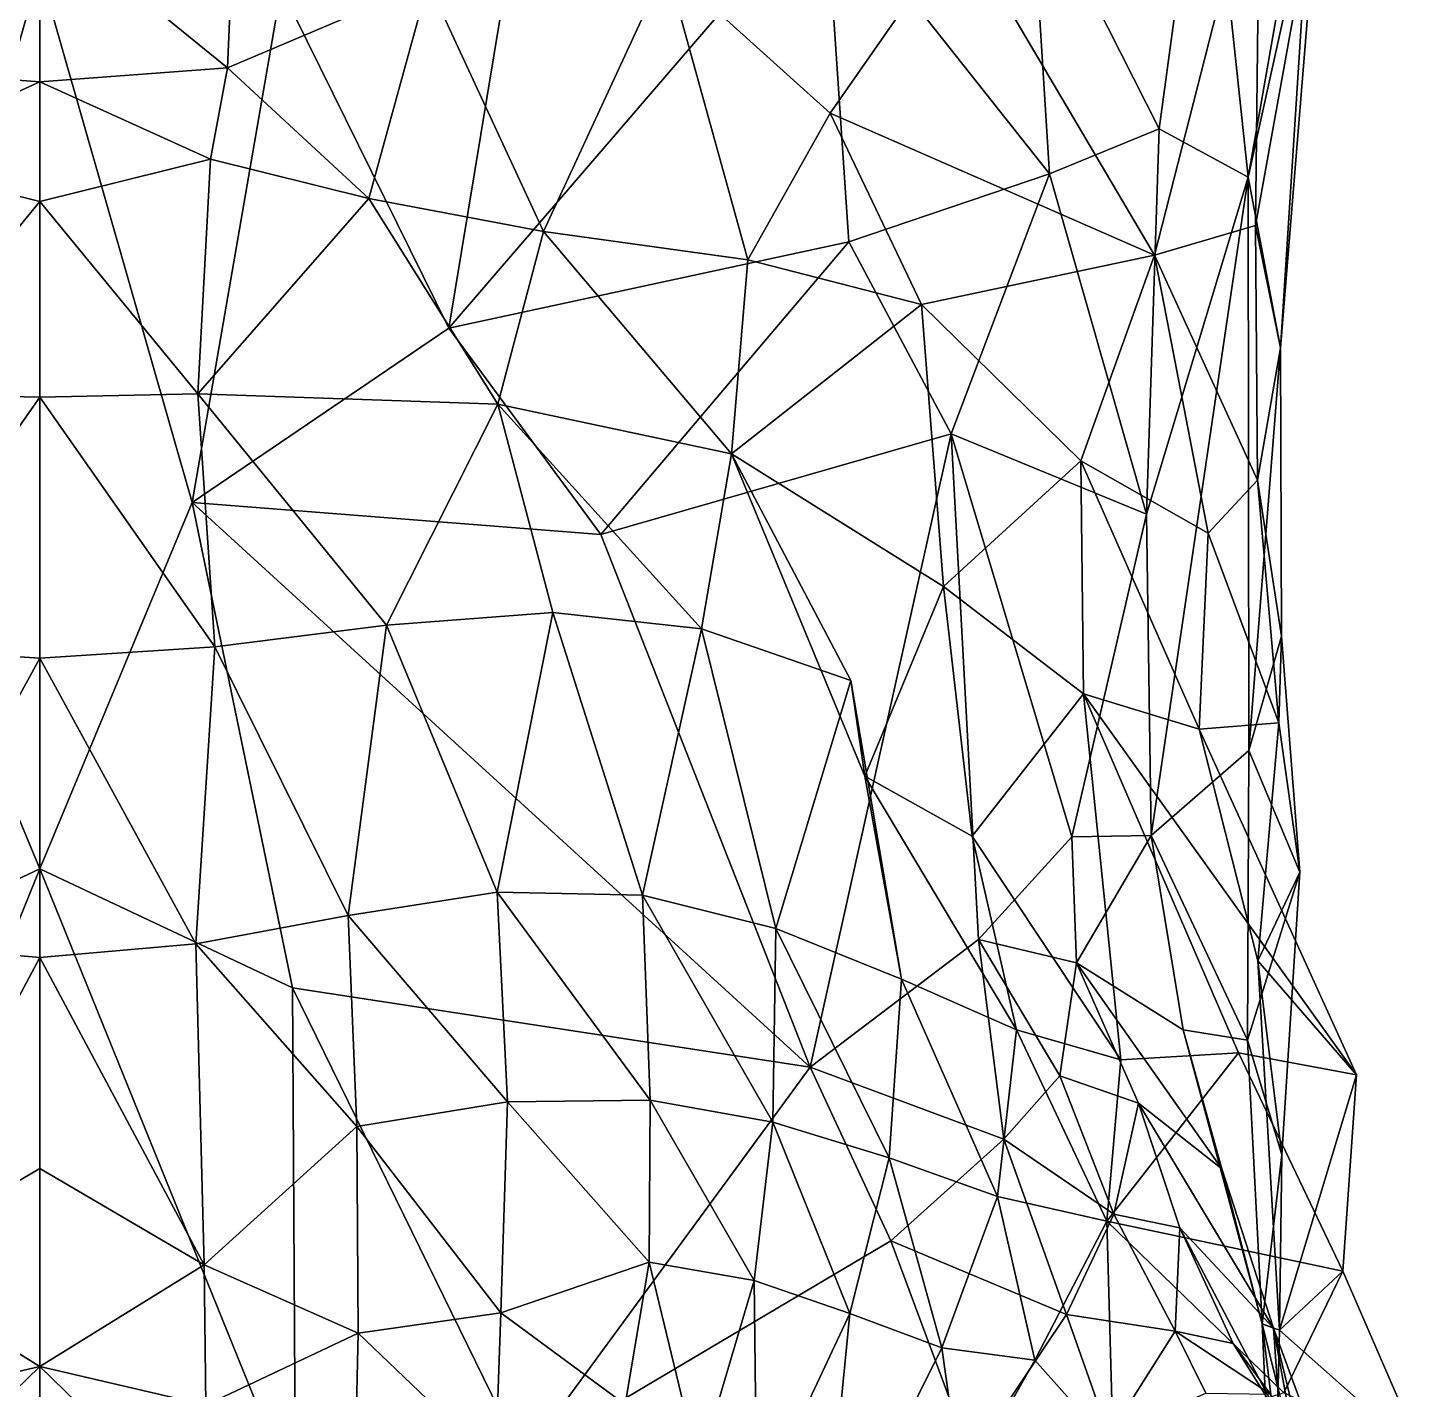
# Model space of a CAD drawing. Extents: x -0.38 to 0.38, y -1.36 to 1.52.
# Drawn here: x -0.0017 to 0.2015, y -0.9695 to -0.7713 of the extents above; entities that cross this region are included whole.
import ezdxf

# ---------------------------------------------------------------- set-up
doc = ezdxf.new("R2010")
doc.units = 0
doc.layers.add('SABTOOTH$LWO', color=1, linetype='CONTINUOUS')

msp = doc.modelspace()

# ---------------------------------------------------------------- linework, layer by layer
at = {"layer": 'SABTOOTH$LWO'}
for points in [[(0.17585, -0.79304, 1.37075), (0.19178, -0.70222, 1.33585), (0.16978, -0.73557, 1.3763)], [(0.19178, -0.70222, 1.33585), (0.17585, -0.79304, 1.37075), (0.18654, -0.74471, 1.32669)], [(0.16294, -0.78599, 1.39647), (0.16978, -0.73557, 1.3763), (0.14422, -0.74907, 1.41557)], [(0.16978, -0.73557, 1.3763), (0.16294, -0.78599, 1.39647), (0.17585, -0.79304, 1.37075)], [(0.17757, -0.74432, 1.26705), (0.16224, -0.8044, 1.26354), (0.13401, -0.7565, 1.18539)], [(0.17757, -0.74432, 1.26705), (0.17694, -0.80007, 1.30406), (0.16224, -0.8044, 1.26354)], [(0.18057, -0.81788, 1.35397), (0.18654, -0.74471, 1.32669), (0.17585, -0.79304, 1.37075)], [(0.17694, -0.80007, 1.30406), (0.17757, -0.74432, 1.26705), (0.18434, -0.75885, 1.3073)], [(0.18654, -0.74471, 1.32669), (0.18057, -0.81788, 1.35397), (0.18434, -0.75885, 1.3073)], [(0.14696, -0.79253, 1.41893), (0.14422, -0.74907, 1.41557), (0.11433, -0.75128, 1.44316)], [(0.14422, -0.74907, 1.41557), (0.14696, -0.79253, 1.41893), (0.16294, -0.78599, 1.39647)], [(0.05952, -0.81502, 1.47776), (0.11776, -0.80244, 1.4472), (0.11433, -0.75128, 1.44316)], [(0.06791, -0.76414, 1.46903), (0.05952, -0.81502, 1.47776), (0.11433, -0.75128, 1.44316)], [(0.11433, -0.75128, 1.44316), (0.11776, -0.80244, 1.4472), (0.14696, -0.79253, 1.41893)], [(-0.02828, -0.75443, 1.0138), (0, -0.75489, 1.01446), (-0.02733, -0.7771, 1.02513)], [(0, -0.77914, 1.02885), (-0.02733, -0.7771, 1.02513), (0, -0.75489, 1.01446)], [(0, -0.75489, 1.01446), (0.02828, -0.75443, 1.0138), (0.02733, -0.7771, 1.02513)], [(0.02733, -0.7771, 1.02513), (0, -0.77914, 1.02885), (0, -0.75489, 1.01446)], [(0.05654, -0.76467, 1.02824), (0.02733, -0.7771, 1.02513), (0.02828, -0.75443, 1.0138)], [(0.11504, -0.78371, 1.1449), (0.09123, -0.76222, 1.07225), (0.13401, -0.7565, 1.18539)], [(0.13401, -0.7565, 1.18539), (0.16224, -0.8044, 1.26354), (0.11504, -0.78371, 1.1449)], [(0.18434, -0.75885, 1.3073), (0.18057, -0.81788, 1.35397), (0.17694, -0.80007, 1.30406)], [(-0.02219, -0.84041, 1.49322), (0, -0.7629, 1.49219), (-0.03513, -0.76549, 1.4828)], [(0, -0.89377, 1.50269), (0, -0.7629, 1.49219), (-0.02219, -0.84041, 1.49322)], [(0, -0.7629, 1.49219), (0.02219, -0.84041, 1.49322), (0.03513, -0.76549, 1.4828)], [(0, -0.7629, 1.49219), (0, -0.89377, 1.50269), (0.02219, -0.84041, 1.49322)], [(0.05654, -0.76467, 1.02824), (0.09123, -0.76222, 1.07225), (0.07333, -0.80094, 1.06212)], [(0.10305, -0.80506, 1.1145), (0.07333, -0.80094, 1.06212), (0.09123, -0.76222, 1.07225)], [(0.09123, -0.76222, 1.07225), (0.11504, -0.78371, 1.1449), (0.10305, -0.80506, 1.1145)], [(0.02219, -0.84041, 1.49322), (0.05952, -0.81502, 1.47776), (0.03513, -0.76549, 1.4828)], [(0.02733, -0.7771, 1.02513), (0.05654, -0.76467, 1.02824), (0.04791, -0.79612, 1.03937)], [(0.03513, -0.76549, 1.4828), (0.05952, -0.81502, 1.47776), (0.06791, -0.76414, 1.46903)], [(0.07333, -0.80094, 1.06212), (0.04791, -0.79612, 1.03937), (0.05654, -0.76467, 1.02824)], [(-0.02733, -0.7771, 1.02513), (0, -0.77914, 1.02885), (-0.02483, -0.7904, 1.03409)], [(0, -0.77914, 1.02885), (0.02733, -0.7771, 1.02513), (0.02483, -0.7904, 1.03409)], [(0.04791, -0.79612, 1.03937), (0.02483, -0.7904, 1.03409), (0.02733, -0.7771, 1.02513)], [(0, -0.79659, 1.03757), (-0.02483, -0.7904, 1.03409), (0, -0.77914, 1.02885)], [(0.02483, -0.7904, 1.03409), (0, -0.79659, 1.03757), (0, -0.77914, 1.02885)], [(0.11504, -0.78371, 1.1449), (0.12831, -0.81159, 1.17631), (0.10305, -0.80506, 1.1145)], [(0.12831, -0.81159, 1.17631), (0.11504, -0.78371, 1.1449), (0.16224, -0.8044, 1.26354)], [(0.16109, -0.84213, 1.4166), (0.16294, -0.78599, 1.39647), (0.14696, -0.79253, 1.41893)], [(0.16294, -0.78599, 1.39647), (0.16109, -0.84213, 1.4166), (0.17585, -0.79304, 1.37075)], [(-0.02483, -0.7904, 1.03409), (0, -0.79659, 1.03757), (-0.02299, -0.82458, 1.04193)], [(0, -0.79659, 1.03757), (0.02483, -0.7904, 1.03409), (0.02299, -0.82458, 1.04193)], [(0.02483, -0.7904, 1.03409), (0.04791, -0.79612, 1.03937), (0.02299, -0.82458, 1.04193)], [(0.11776, -0.80244, 1.4472), (0.13263, -0.83043, 1.44465), (0.14696, -0.79253, 1.41893)], [(0.16109, -0.84213, 1.4166), (0.14696, -0.79253, 1.41893), (0.13263, -0.83043, 1.44465)], [(0.16109, -0.84213, 1.4166), (0.16175, -0.8889, 1.41686), (0.17585, -0.79304, 1.37075)], [(0.17595, -0.8765, 1.38151), (0.17585, -0.79304, 1.37075), (0.16175, -0.8889, 1.41686)], [(0.17595, -0.8765, 1.38151), (0.18057, -0.81788, 1.35397), (0.17585, -0.79304, 1.37075)], [(0.06668, -0.82608, 1.06068), (0.02299, -0.82458, 1.04193), (0.04791, -0.79612, 1.03937)], [(0.04791, -0.79612, 1.03937), (0.07333, -0.80094, 1.06212), (0.06668, -0.82608, 1.06068)], [(0, -0.82508, 1.04166), (-0.02299, -0.82458, 1.04193), (0, -0.79659, 1.03757)], [(0.02299, -0.82458, 1.04193), (0, -0.82508, 1.04166), (0, -0.79659, 1.03757)], [(0.17694, -0.80007, 1.30406), (0.17725, -0.83716, 1.31745), (0.16224, -0.8044, 1.26354)], [(0.17725, -0.83716, 1.31745), (0.17694, -0.80007, 1.30406), (0.18057, -0.81788, 1.35397)], [(0.08168, -0.84506, 1.47081), (0.11776, -0.80244, 1.4472), (0.05952, -0.81502, 1.47776)], [(0.10067, -0.83334, 1.10011), (0.06668, -0.82608, 1.06068), (0.07333, -0.80094, 1.06212)], [(0.07333, -0.80094, 1.06212), (0.10305, -0.80506, 1.1145), (0.10067, -0.83334, 1.10011)], [(0.13263, -0.83043, 1.44465), (0.11776, -0.80244, 1.4472), (0.08168, -0.84506, 1.47081)], [(0.16224, -0.8044, 1.26354), (0.15151, -0.83435, 1.21958), (0.12831, -0.81159, 1.17631)], [(0.16224, -0.8044, 1.26354), (0.17006, -0.84485, 1.2826), (0.15151, -0.83435, 1.21958)], [(0.17006, -0.84485, 1.2826), (0.16224, -0.8044, 1.26354), (0.17725, -0.83716, 1.31745)], [(0.10305, -0.80506, 1.1145), (0.12831, -0.81159, 1.17631), (0.10067, -0.83334, 1.10011)], [(0.12831, -0.81159, 1.17631), (0.13152, -0.85265, 1.15241), (0.10067, -0.83334, 1.10011)], [(0.12831, -0.81159, 1.17631), (0.15151, -0.83435, 1.21958), (0.13152, -0.85265, 1.15241)], [(0.02219, -0.84041, 1.49322), (0.08168, -0.84506, 1.47081), (0.05952, -0.81502, 1.47776)], [(0.18057, -0.81788, 1.35397), (0.17595, -0.8765, 1.38151), (0.1807, -0.85989, 1.36601)], [(0.18057, -0.81788, 1.35397), (0.1807, -0.85989, 1.36601), (0.17725, -0.83716, 1.31745)], [(-0.0255, -0.86143, 1.0272), (-0.02299, -0.82458, 1.04193), (0, -0.82508, 1.04166)], [(0.02299, -0.82458, 1.04193), (0.0255, -0.86143, 1.0272), (0, -0.82508, 1.04166)], [(0.05045, -0.85826, 1.03595), (0.0255, -0.86143, 1.0272), (0.02299, -0.82458, 1.04193)], [(0.06668, -0.82608, 1.06068), (0.05045, -0.85826, 1.03595), (0.02299, -0.82458, 1.04193)], [(0, -0.86309, 1.02402), (-0.0255, -0.86143, 1.0272), (0, -0.82508, 1.04166)], [(0.0255, -0.86143, 1.0272), (0, -0.86309, 1.02402), (0, -0.82508, 1.04166)], [(0.07465, -0.85642, 1.04883), (0.05045, -0.85826, 1.03595), (0.06668, -0.82608, 1.06068)], [(0.09633, -0.85881, 1.06381), (0.07465, -0.85642, 1.04883), (0.06668, -0.82608, 1.06068)], [(0.10067, -0.83334, 1.10011), (0.09633, -0.85881, 1.06381), (0.06668, -0.82608, 1.06068)], [(0.11211, -0.92261, 1.47483), (0.13263, -0.83043, 1.44465), (0.08168, -0.84506, 1.47081)], [(0.13662, -0.90404, 1.45491), (0.13263, -0.83043, 1.44465), (0.11211, -0.92261, 1.47483)], [(0.13662, -0.90404, 1.45491), (0.15022, -0.88911, 1.43867), (0.13263, -0.83043, 1.44465)], [(0.15022, -0.88911, 1.43867), (0.16109, -0.84213, 1.4166), (0.13263, -0.83043, 1.44465)], [(0.11804, -0.86634, 1.08098), (0.09633, -0.85881, 1.06381), (0.10067, -0.83334, 1.10011)], [(0.12009, -0.88025, 1.11614), (0.11804, -0.86634, 1.08098), (0.10067, -0.83334, 1.10011)], [(0.10067, -0.83334, 1.10011), (0.13152, -0.85265, 1.15241), (0.12009, -0.88025, 1.11614)], [(0.15151, -0.83435, 1.21958), (0.1519, -0.86829, 1.20937), (0.13152, -0.85265, 1.15241)], [(0.17006, -0.84485, 1.2826), (0.16873, -0.87342, 1.2629), (0.15151, -0.83435, 1.21958)], [(0.1519, -0.86829, 1.20937), (0.15151, -0.83435, 1.21958), (0.16873, -0.87342, 1.2629)], [(0.17725, -0.83716, 1.31745), (0.18031, -0.87248, 1.31683), (0.17006, -0.84485, 1.2826)], [(0.18031, -0.87248, 1.31683), (0.17725, -0.83716, 1.31745), (0.1807, -0.85989, 1.36601)], [(-0.03676, -0.91107, 1.50142), (0, -0.89377, 1.50269), (-0.02219, -0.84041, 1.49322)], [(0, -0.89377, 1.50269), (0.03676, -0.91107, 1.50142), (0.02219, -0.84041, 1.49322)], [(0.11211, -0.92261, 1.47483), (0.08168, -0.84506, 1.47081), (0.02219, -0.84041, 1.49322)], [(0.03676, -0.91107, 1.50142), (0.11211, -0.92261, 1.47483), (0.02219, -0.84041, 1.49322)], [(0.16175, -0.8889, 1.41686), (0.16109, -0.84213, 1.4166), (0.15022, -0.88911, 1.43867)], [(0.16873, -0.87342, 1.2629), (0.17006, -0.84485, 1.2826), (0.18031, -0.87248, 1.31683)], [(0.13152, -0.85265, 1.15241), (0.1357, -0.88901, 1.13917), (0.12009, -0.88025, 1.11614)], [(0.13152, -0.85265, 1.15241), (0.1519, -0.86829, 1.20937), (0.1357, -0.88901, 1.13917)], [(0.07465, -0.85642, 1.04883), (0.06657, -0.89716, 1.05574), (0.05045, -0.85826, 1.03595)], [(0.08774, -0.89759, 1.06564), (0.06657, -0.89716, 1.05574), (0.07465, -0.85642, 1.04883)], [(0.09633, -0.85881, 1.06381), (0.08774, -0.89759, 1.06564), (0.07465, -0.85642, 1.04883)], [(0.05045, -0.85826, 1.03595), (0.04488, -0.90055, 1.04815), (0.0255, -0.86143, 1.0272)], [(0.06657, -0.89716, 1.05574), (0.04488, -0.90055, 1.04815), (0.05045, -0.85826, 1.03595)], [(0.10714, -0.90245, 1.07817), (0.08774, -0.89759, 1.06564), (0.09633, -0.85881, 1.06381)], [(0.09633, -0.85881, 1.06381), (0.11804, -0.86634, 1.08098), (0.10714, -0.90245, 1.07817)], [(-0.02272, -0.90468, 1.04333), (-0.0255, -0.86143, 1.0272), (0, -0.86309, 1.02402)], [(0.0255, -0.86143, 1.0272), (0.02272, -0.90468, 1.04333), (0, -0.86309, 1.02402)], [(0.04488, -0.90055, 1.04815), (0.02272, -0.90468, 1.04333), (0.0255, -0.86143, 1.0272)], [(0.18339, -0.89422, 1.3394), (0.1807, -0.85989, 1.36601), (0.17595, -0.8765, 1.38151)], [(0.1807, -0.85989, 1.36601), (0.18339, -0.89422, 1.3394), (0.18031, -0.87248, 1.31683)], [(0, -0.90667, 1.04162), (-0.02272, -0.90468, 1.04333), (0, -0.86309, 1.02402)], [(0.02272, -0.90468, 1.04333), (0, -0.90667, 1.04162), (0, -0.86309, 1.02402)], [(0.12543, -0.90982, 1.09481), (0.10714, -0.90245, 1.07817), (0.11804, -0.86634, 1.08098)], [(0.11804, -0.86634, 1.08098), (0.12009, -0.88025, 1.11614), (0.12543, -0.90982, 1.09481)], [(0.1357, -0.88901, 1.13917), (0.1519, -0.86829, 1.20937), (0.15734, -0.92157, 1.14504)], [(0.17444, -0.92056, 1.18876), (0.15734, -0.92157, 1.14504), (0.1519, -0.86829, 1.20937)], [(0.19166, -0.92377, 1.23939), (0.17444, -0.92056, 1.18876), (0.1519, -0.86829, 1.20937)], [(0.16873, -0.87342, 1.2629), (0.19166, -0.92377, 1.23939), (0.1519, -0.86829, 1.20937)], [(0.18031, -0.87248, 1.31683), (0.17728, -0.90717, 1.28518), (0.16873, -0.87342, 1.2629)], [(0.19166, -0.92377, 1.23939), (0.16873, -0.87342, 1.2629), (0.17728, -0.90717, 1.28518)], [(0.17728, -0.90717, 1.28518), (0.18031, -0.87248, 1.31683), (0.18339, -0.89422, 1.3394)], [(0.16175, -0.8889, 1.41686), (0.17577, -0.9187, 1.36189), (0.17595, -0.8765, 1.38151)], [(0.17595, -0.8765, 1.38151), (0.17577, -0.9187, 1.36189), (0.18339, -0.89422, 1.3394)], [(0.14214, -0.9172, 1.11663), (0.12543, -0.90982, 1.09481), (0.12009, -0.88025, 1.11614)], [(0.12009, -0.88025, 1.11614), (0.1357, -0.88901, 1.13917), (0.14214, -0.9172, 1.11663)], [(0.15734, -0.92157, 1.14504), (0.14214, -0.9172, 1.11663), (0.1357, -0.88901, 1.13917)], [(0.15087, -0.90744, 1.43893), (0.15022, -0.88911, 1.43867), (0.13662, -0.90404, 1.45491)], [(0.15087, -0.90744, 1.43893), (0.16175, -0.8889, 1.41686), (0.15022, -0.88911, 1.43867)], [(0.16175, -0.8889, 1.41686), (0.15087, -0.90744, 1.43893), (0.16641, -0.91719, 1.39869)], [(0.16175, -0.8889, 1.41686), (0.16641, -0.91719, 1.39869), (0.17577, -0.9187, 1.36189)], [(-0.03724, -0.98562, 1.50712), (0, -0.99558, 1.51136), (0, -0.89377, 1.50269)], [(-0.03676, -0.91107, 1.50142), (-0.03724, -0.98562, 1.50712), (0, -0.89377, 1.50269)], [(0, -0.99558, 1.51136), (0.03724, -0.98562, 1.50712), (0, -0.89377, 1.50269)], [(0.03724, -0.98562, 1.50712), (0.03676, -0.91107, 1.50142), (0, -0.89377, 1.50269)], [(0.18075, -0.9354, 1.3054), (0.18339, -0.89422, 1.3394), (0.17577, -0.9187, 1.36189)], [(0.18339, -0.89422, 1.3394), (0.18075, -0.9354, 1.3054), (0.17728, -0.90717, 1.28518)], [(0.06657, -0.89716, 1.05574), (0.06806, -0.9277, 1.05281), (0.04488, -0.90055, 1.04815)], [(0.08885, -0.92743, 1.06145), (0.06806, -0.9277, 1.05281), (0.06657, -0.89716, 1.05574)], [(0.08774, -0.89759, 1.06564), (0.08885, -0.92743, 1.06145), (0.06657, -0.89716, 1.05574)], [(0.1067, -0.93064, 1.07209), (0.08885, -0.92743, 1.06145), (0.08774, -0.89759, 1.06564)], [(0.08774, -0.89759, 1.06564), (0.10714, -0.90245, 1.07817), (0.1067, -0.93064, 1.07209)], [(0.04488, -0.90055, 1.04815), (0.04615, -0.93128, 1.04646), (0.02272, -0.90468, 1.04333)], [(0.06806, -0.9277, 1.05281), (0.04615, -0.93128, 1.04646), (0.04488, -0.90055, 1.04815)], [(0.1236, -0.93583, 1.08632), (0.1067, -0.93064, 1.07209), (0.10714, -0.90245, 1.07817)], [(0.10714, -0.90245, 1.07817), (0.12543, -0.90982, 1.09481), (0.1236, -0.93583, 1.08632)], [(0.11211, -0.92261, 1.47483), (0.14033, -0.93312, 1.45829), (0.13662, -0.90404, 1.45491)], [(0.14033, -0.93312, 1.45829), (0.14845, -0.9239, 1.44855), (0.13662, -0.90404, 1.45491)], [(0.14845, -0.9239, 1.44855), (0.15087, -0.90744, 1.43893), (0.13662, -0.90404, 1.45491)], [(-0.02393, -0.95144, 1.04153), (-0.02272, -0.90468, 1.04333), (0, -0.90667, 1.04162)], [(0.02272, -0.90468, 1.04333), (0.02393, -0.95144, 1.04153), (0, -0.90667, 1.04162)], [(0.04615, -0.93128, 1.04646), (0.02393, -0.95144, 1.04153), (0.02272, -0.90468, 1.04333)], [(0, -0.93739, 1.04083), (-0.02393, -0.95144, 1.04153), (0, -0.90667, 1.04162)], [(0.02393, -0.95144, 1.04153), (0, -0.93739, 1.04083), (0, -0.90667, 1.04162)], [(0.15993, -0.9279, 1.43699), (0.15087, -0.90744, 1.43893), (0.14845, -0.9239, 1.44855)], [(0.17204, -0.93742, 1.4012), (0.16641, -0.91719, 1.39869), (0.15087, -0.90744, 1.43893)], [(0.15087, -0.90744, 1.43893), (0.15993, -0.9279, 1.43699), (0.17204, -0.93742, 1.4012)], [(0.17728, -0.90717, 1.28518), (0.18045, -0.96092, 1.28251), (0.19166, -0.92377, 1.23939)], [(0.18045, -0.96092, 1.28251), (0.17728, -0.90717, 1.28518), (0.18075, -0.9354, 1.3054)], [(0.12543, -0.90982, 1.09481), (0.13938, -0.94147, 1.10552), (0.1236, -0.93583, 1.08632)], [(0.12543, -0.90982, 1.09481), (0.14214, -0.9172, 1.11663), (0.13938, -0.94147, 1.10552)], [(0.07034, -0.97967, 1.49897), (0.11211, -0.92261, 1.47483), (0.03676, -0.91107, 1.50142)], [(0.03724, -0.98562, 1.50712), (0.07034, -0.97967, 1.49897), (0.03676, -0.91107, 1.50142)], [(0.15528, -0.94505, 1.13253), (0.13938, -0.94147, 1.10552), (0.14214, -0.9172, 1.11663)], [(0.14214, -0.9172, 1.11663), (0.15734, -0.92157, 1.14504), (0.15528, -0.94505, 1.13253)], [(0.17793, -0.95999, 1.33935), (0.17577, -0.9187, 1.36189), (0.16641, -0.91719, 1.39869)], [(0.17793, -0.95999, 1.33935), (0.16641, -0.91719, 1.39869), (0.17204, -0.93742, 1.4012)], [(0.17577, -0.9187, 1.36189), (0.17793, -0.95999, 1.33935), (0.18075, -0.9354, 1.3054)], [(0.18964, -0.95235, 1.2259), (0.15528, -0.94505, 1.13253), (0.17444, -0.92056, 1.18876)], [(0.17444, -0.92056, 1.18876), (0.15528, -0.94505, 1.13253), (0.15734, -0.92157, 1.14504)], [(0.17444, -0.92056, 1.18876), (0.19166, -0.92377, 1.23939), (0.18964, -0.95235, 1.2259)], [(0.07034, -0.97967, 1.49897), (0.12388, -0.94791, 1.47173), (0.11211, -0.92261, 1.47483)], [(0.11211, -0.92261, 1.47483), (0.12388, -0.94791, 1.47173), (0.14033, -0.93312, 1.45829)], [(0.14845, -0.9239, 1.44855), (0.14033, -0.93312, 1.45829), (0.15634, -0.94403, 1.45054)], [(0.14845, -0.9239, 1.44855), (0.15634, -0.94403, 1.45054), (0.15993, -0.9279, 1.43699)], [(0.18045, -0.96092, 1.28251), (0.18964, -0.95235, 1.2259), (0.19166, -0.92377, 1.23939)], [(0.06806, -0.9277, 1.05281), (0.06712, -0.95842, 1.0531), (0.04615, -0.93128, 1.04646)], [(0.08867, -0.95102, 1.06262), (0.06712, -0.95842, 1.0531), (0.06806, -0.9277, 1.05281)], [(0.08885, -0.92743, 1.06145), (0.08867, -0.95102, 1.06262), (0.06806, -0.9277, 1.05281)], [(0.10396, -0.9537, 1.07294), (0.08867, -0.95102, 1.06262), (0.08885, -0.92743, 1.06145)], [(0.08885, -0.92743, 1.06145), (0.1067, -0.93064, 1.07209), (0.10396, -0.9537, 1.07294)], [(0.15634, -0.94403, 1.45054), (0.16595, -0.94605, 1.4412), (0.15993, -0.9279, 1.43699)], [(0.15993, -0.9279, 1.43699), (0.17957, -0.96065, 1.41521), (0.17204, -0.93742, 1.4012)], [(0.16595, -0.94605, 1.4412), (0.17957, -0.96065, 1.41521), (0.15993, -0.9279, 1.43699)], [(0.04615, -0.93128, 1.04646), (0.04633, -0.96135, 1.04541), (0.02393, -0.95144, 1.04153)], [(0.06712, -0.95842, 1.0531), (0.04633, -0.96135, 1.04541), (0.04615, -0.93128, 1.04646)], [(0.11792, -0.95852, 1.0865), (0.10396, -0.9537, 1.07294), (0.1067, -0.93064, 1.07209)], [(0.1067, -0.93064, 1.07209), (0.1236, -0.93583, 1.08632), (0.11792, -0.95852, 1.0865)], [(0.14033, -0.93312, 1.45829), (0.12388, -0.94791, 1.47173), (0.14943, -0.95865, 1.4604)], [(0.14033, -0.93312, 1.45829), (0.14943, -0.95865, 1.4604), (0.15634, -0.94403, 1.45054)], [(0.13128, -0.96351, 1.10378), (0.11792, -0.95852, 1.0865), (0.1236, -0.93583, 1.08632)], [(0.1236, -0.93583, 1.08632), (0.13938, -0.94147, 1.10552), (0.13128, -0.96351, 1.10378)], [(0.18045, -0.96092, 1.28251), (0.18075, -0.9354, 1.3054), (0.17793, -0.95999, 1.33935)], [(0, -0.96624, 1.0375), (-0.02393, -0.95144, 1.04153), (0, -0.93739, 1.04083)], [(0.02393, -0.95144, 1.04153), (0, -0.96624, 1.0375), (0, -0.93739, 1.04083)], [(0.17204, -0.93742, 1.4012), (0.17957, -0.96065, 1.41521), (0.17793, -0.95999, 1.33935)], [(0.1448, -0.9653, 1.12585), (0.13128, -0.96351, 1.10378), (0.13938, -0.94147, 1.10552)], [(0.13938, -0.94147, 1.10552), (0.15528, -0.94505, 1.13253), (0.1448, -0.9653, 1.12585)], [(0.15634, -0.94403, 1.45054), (0.14943, -0.95865, 1.4604), (0.16526, -0.96109, 1.4537)], [(0.15634, -0.94403, 1.45054), (0.16526, -0.96109, 1.4537), (0.16595, -0.94605, 1.4412)], [(0.1448, -0.9653, 1.12585), (0.15528, -0.94505, 1.13253), (0.15623, -0.97811, 1.16223)], [(0.18106, -0.97004, 1.21069), (0.15623, -0.97811, 1.16223), (0.15528, -0.94505, 1.13253)], [(0.15528, -0.94505, 1.13253), (0.18964, -0.95235, 1.2259), (0.18106, -0.97004, 1.21069)], [(0.16526, -0.96109, 1.4537), (0.17368, -0.96285, 1.44431), (0.16595, -0.94605, 1.4412)], [(0.16595, -0.94605, 1.4412), (0.18046, -0.97376, 1.43279), (0.17957, -0.96065, 1.41521)], [(0.17368, -0.96285, 1.44431), (0.18046, -0.97376, 1.43279), (0.16595, -0.94605, 1.4412)], [(0.12388, -0.94791, 1.47173), (0.07034, -0.97967, 1.49897), (0.13558, -0.97937, 1.46952)], [(0.12388, -0.94791, 1.47173), (0.13558, -0.97937, 1.46952), (0.14943, -0.95865, 1.4604)], [(-0.02393, -0.95144, 1.04153), (0, -0.96624, 1.0375), (-0.02415, -0.97183, 1.03795)], [(0, -0.96624, 1.0375), (0.02393, -0.95144, 1.04153), (0.02415, -0.97183, 1.03795)], [(0.04633, -0.96135, 1.04541), (0.02415, -0.97183, 1.03795), (0.02393, -0.95144, 1.04153)], [(0.06712, -0.95842, 1.0531), (0.08867, -0.95102, 1.06262), (0.08521, -0.97174, 1.06398)], [(0.09593, -0.98091, 1.07427), (0.08521, -0.97174, 1.06398), (0.08867, -0.95102, 1.06262)], [(0.10396, -0.9537, 1.07294), (0.09593, -0.98091, 1.07427), (0.08867, -0.95102, 1.06262)], [(0.18964, -0.95235, 1.2259), (0.18045, -0.96092, 1.28251), (0.20147, -0.97961, 1.25582)], [(0.20147, -0.97961, 1.25582), (0.18106, -0.97004, 1.21069), (0.18964, -0.95235, 1.2259)], [(0.10438, -0.9874, 1.08545), (0.09593, -0.98091, 1.07427), (0.10396, -0.9537, 1.07294)], [(0.11792, -0.95852, 1.0865), (0.10438, -0.9874, 1.08545), (0.10396, -0.9537, 1.07294)], [(0.04633, -0.96135, 1.04541), (0.06712, -0.95842, 1.0531), (0.06632, -0.98051, 1.05296)], [(0.08521, -0.97174, 1.06398), (0.06632, -0.98051, 1.05296), (0.06712, -0.95842, 1.0531)], [(0.114, -0.99811, 1.10247), (0.10438, -0.9874, 1.08545), (0.11792, -0.95852, 1.0865)], [(0.13128, -0.96351, 1.10378), (0.114, -0.99811, 1.10247), (0.11792, -0.95852, 1.0865)], [(0.14943, -0.95865, 1.4604), (0.13558, -0.97937, 1.46952), (0.15565, -0.97627, 1.46253)], [(0.14943, -0.95865, 1.4604), (0.15565, -0.97627, 1.46253), (0.16526, -0.96109, 1.4537)], [(0.16526, -0.96109, 1.4537), (0.15565, -0.97627, 1.46253), (0.16969, -0.97012, 1.45806)], [(0.17914, -0.97024, 1.44779), (0.17368, -0.96285, 1.44431), (0.16526, -0.96109, 1.4537)], [(0.16969, -0.97012, 1.45806), (0.17914, -0.97024, 1.44779), (0.16526, -0.96109, 1.4537)], [(0.18148, -0.98935, 1.32324), (0.17793, -0.95999, 1.33935), (0.18389, -0.98419, 1.36603)], [(0.17954, -0.9972, 1.28665), (0.18045, -0.96092, 1.28251), (0.17793, -0.95999, 1.33935)], [(0.18148, -0.98935, 1.32324), (0.17954, -0.9972, 1.28665), (0.17793, -0.95999, 1.33935)], [(0.18389, -0.98419, 1.36603), (0.17793, -0.95999, 1.33935), (0.17957, -0.96065, 1.41521)], [(0.17954, -0.9972, 1.28665), (0.20147, -0.97961, 1.25582), (0.18045, -0.96092, 1.28251)], [(0.17957, -0.96065, 1.41521), (0.19162, -0.99356, 1.39845), (0.18389, -0.98419, 1.36603)], [(0.18613, -0.98784, 1.41796), (0.19162, -0.99356, 1.39845), (0.17957, -0.96065, 1.41521)], [(0.18046, -0.97376, 1.43279), (0.18613, -0.98784, 1.41796), (0.17957, -0.96065, 1.41521)], [(0.02415, -0.97183, 1.03795), (0.04633, -0.96135, 1.04541), (0.04599, -0.9764, 1.04318)], [(0.06632, -0.98051, 1.05296), (0.04599, -0.9764, 1.04318), (0.04633, -0.96135, 1.04541)], [(0.18046, -0.97376, 1.43279), (0.17368, -0.96285, 1.44431), (0.17914, -0.97024, 1.44779)], [(0.13418, -0.98414, 1.12277), (0.114, -0.99811, 1.10247), (0.13128, -0.96351, 1.10378)], [(0.1448, -0.9653, 1.12585), (0.13418, -0.98414, 1.12277), (0.13128, -0.96351, 1.10378)], [(-0.02415, -0.97183, 1.03795), (0, -0.96624, 1.0375), (-0.02351, -0.9891, 1.03218)], [(0, -0.99736, 1.02617), (-0.02351, -0.9891, 1.03218), (0, -0.96624, 1.0375)], [(0.02351, -0.9891, 1.03218), (0, -0.99736, 1.02617), (0, -0.96624, 1.0375)], [(0, -0.96624, 1.0375), (0.02415, -0.97183, 1.03795), (0.02351, -0.9891, 1.03218)], [(0.15623, -0.97811, 1.16223), (0.13418, -0.98414, 1.12277), (0.1448, -0.9653, 1.12585)]]:
    msp.add_3dface(points, dxfattribs=at)

doc.saveas('drawing.dxf')
